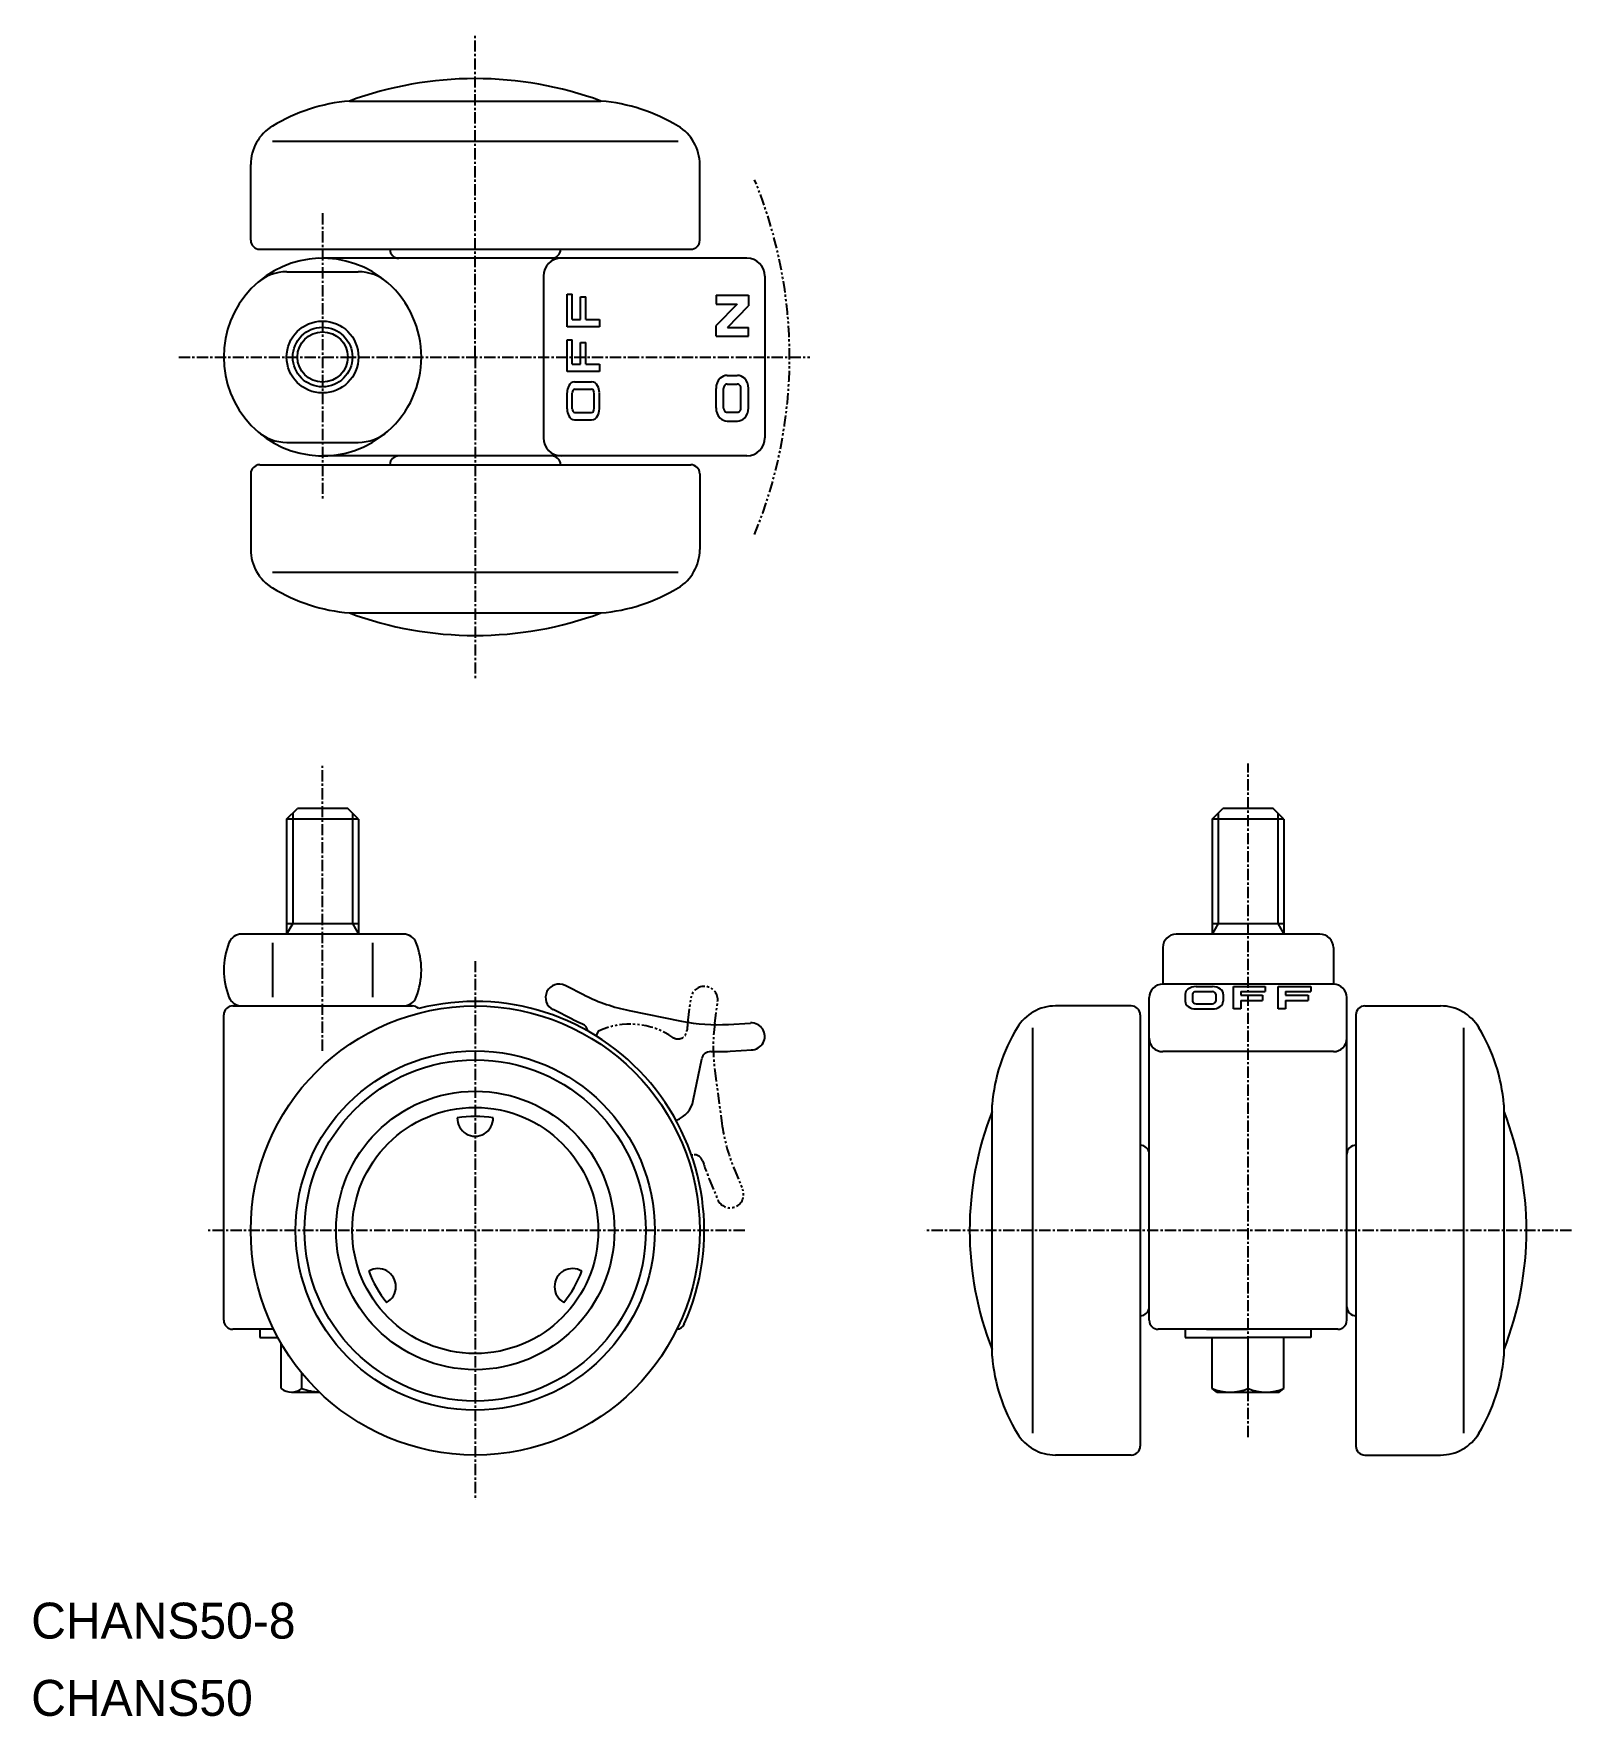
# Model space of a CAD drawing. Extents: x 0 to 171, y 0 to 187.
import ezdxf

# ---------------------------------------------------------------- set-up
doc = ezdxf.new("R2010")
doc.units = 0
doc.linetypes.add('CENTER', pattern=[2, 1.25, -0.25, 0.25, -0.25])
doc.linetypes.add('PHANTOM', pattern=[2.5, 1.25, -0.25, 0.25, -0.25, 0.25, -0.25])
doc.layers.get('0').update_dxf_attribs({"linetype": 'CONTINUOUS'})
doc.layers.add('CENTER', color=1, linetype='CENTER')

msp = doc.modelspace()

# ---------------------------------------------------------------- linework, layer by layer
at = {"color": 7, "linetype": 'CONTINUOUS'}
for p, q in [((35.44, 179.79), (63.44, 179.79)), ((72.02, 175.29), (26.86, 175.29)), ((24.44, 164.29), (24.44, 172.72)), ((74.44, 164.29), (74.44, 172.72)), ((25.44, 163.29), (73.44, 163.29)), ((79.68, 162.29), (32.44, 162.29)), ((28.47, 160.79), (36.41, 160.79)), ((57.03, 160.29), (57.03, 142.29)), ((81.68, 160.29), (81.68, 142.29)), ((59.66, 154.66), (59.66, 158.29)), ((59.66, 158.29), (60.24, 158.29)), ((60.24, 155.48), (60.24, 158.29)), ((61.17, 155.48), (61.17, 157.99)), ((61.17, 157.99), (61.75, 157.99)), ((61.75, 155.48), (61.75, 157.99)), ((76.26, 158.16), (76.26, 157.18)), ((76.26, 158.16), (79.86, 158.16)), ((79.86, 158.16), (79.86, 156.98)), ((78.6, 157.18), (76.26, 154.79)), ((76.26, 157.18), (78.6, 157.18)), ((77.52, 154.59), (79.86, 156.98)), ((63.26, 154.66), (59.66, 154.66)), ((60.24, 155.48), (61.17, 155.48)), ((61.75, 155.48), (63.26, 155.48)), ((63.26, 155.48), (63.26, 154.66)), ((76.26, 153.61), (76.26, 154.79)), ((77.52, 154.59), (79.86, 154.59)), ((79.86, 153.61), (79.86, 154.59)), ((59.66, 149.69), (59.66, 153.2)), ((59.66, 153.2), (60.24, 153.2)), ((60.24, 150.51), (60.24, 153.2)), ((61.17, 150.51), (61.17, 152.9)), ((61.17, 152.9), (61.75, 152.9)), ((61.75, 150.51), (61.75, 152.9)), ((76.26, 153.61), (79.86, 153.61)), ((60.24, 150.51), (61.17, 150.51)), ((61.75, 150.51), (63.26, 150.51)), ((63.26, 150.51), (63.26, 149.69)), ((63.26, 149.69), (59.66, 149.69)), ((60.51, 148.53), (62.4, 148.53)), ((77.49, 149.25), (78.62, 149.25)), ((77.49, 148.27), (78.62, 148.27)), ((59.66, 145.51), (59.66, 147.32)), ((60.24, 145.51), (60.24, 147.32)), ((60.51, 147.72), (62.4, 147.72)), ((62.68, 145.51), (62.68, 147.32)), ((63.26, 145.51), (63.26, 147.32)), ((76.26, 145.61), (76.26, 147.79)), ((77.09, 145.61), (77.09, 147.79)), ((79.02, 145.61), (79.02, 147.79)), ((79.86, 145.61), (79.86, 147.79)), ((60.51, 145.11), (62.4, 145.11)), ((60.51, 144.29), (62.4, 144.29)), ((77.49, 145.14), (78.62, 145.14)), ((77.49, 144.16), (78.62, 144.16)), ((28.47, 141.79), (36.41, 141.79)), ((25.44, 139.29), (73.44, 139.29)), ((79.68, 140.29), (32.44, 140.29)), ((24.44, 138.29), (24.44, 129.86)), ((74.44, 138.29), (74.44, 129.86)), ((72.02, 127.29), (26.86, 127.29)), ((35.44, 122.79), (63.44, 122.79)), ((28.44, 99.84), (29.64, 101.04)), ((28.44, 99.84), (28.44, 87.04)), ((36.44, 99.84), (28.44, 99.84)), ((35.24, 101.04), (29.64, 101.04)), ((36.44, 99.84), (35.24, 101.04)), ((36.44, 99.84), (36.44, 87.04)), ((131.49, 99.84), (132.69, 101.04)), ((131.49, 99.84), (131.49, 87.04)), ((139.49, 99.84), (131.49, 99.84)), ((138.29, 101.04), (132.69, 101.04)), ((139.49, 99.84), (138.29, 101.04)), ((139.49, 99.84), (139.49, 87.04)), ((28.44, 88.22), (36.44, 88.22)), ((131.49, 88.22), (139.49, 88.22)), ((41.46, 87.04), (23.43, 87.04)), ((143.49, 87.04), (127.49, 87.04)), ((26.88, 86.06), (26.88, 80.03)), ((38, 86.06), (38, 80.03)), ((125.99, 85.54), (125.99, 81.47)), ((144.99, 85.54), (144.99, 81.47)), ((61.65, 80.22), (59.44, 81.32)), ((144.99, 81.47), (125.99, 81.47)), ((129.7, 81.21), (131.52, 81.21)), ((129.7, 80.63), (131.52, 80.63)), ((133.88, 81.21), (137.4, 81.21)), ((133.88, 78.71), (133.88, 81.21)), ((134.7, 80.63), (137.4, 80.63)), ((134.7, 80.63), (134.7, 80.24)), ((137.4, 81.21), (137.4, 80.63)), ((138.85, 78.71), (138.85, 81.21)), ((138.85, 81.21), (142.49, 81.21)), ((139.67, 80.63), (142.49, 80.63)), ((139.67, 80.63), (139.67, 80.24)), ((142.49, 81.21), (142.49, 80.63)), ((22.44, 79.04), (42.44, 79.04)), ((122.49, 79.04), (114.06, 79.04)), ((124.49, 44.04), (124.49, 79.97)), ((128.49, 80.35), (128.49, 79.56)), ((129.3, 80.35), (129.3, 79.56)), ((129.7, 79.28), (131.52, 79.28)), ((129.7, 78.71), (131.52, 78.71)), ((131.91, 80.35), (131.91, 79.56)), ((132.73, 80.35), (132.73, 79.56)), ((134.7, 78.71), (133.88, 78.71)), ((134.7, 80.24), (137.09, 80.24)), ((134.7, 79.66), (137.09, 79.66)), ((134.7, 79.66), (134.7, 78.71)), ((137.09, 80.24), (137.09, 79.66)), ((139.67, 78.71), (138.85, 78.71)), ((139.67, 80.24), (142.18, 80.24)), ((139.67, 79.66), (142.18, 79.66)), ((139.67, 79.66), (139.67, 78.71)), ((142.18, 80.24), (142.18, 79.66)), ((146.49, 44.04), (146.49, 79.97)), ((148.49, 79.04), (156.92, 79.04)), ((21.44, 44.04), (21.44, 78.04)), ((60.31, 77.53), (58.1, 78.63)), ((66.59, 78.52), (72.41, 77.35)), ((77.62, 76.99), (80.09, 77.14)), ((123.49, 78.04), (123.49, 54.04)), ((147.49, 78.04), (147.49, 54.04)), ((111.49, 76.62), (111.49, 31.47)), ((159.49, 76.62), (159.49, 31.47)), ((73.72, 68.53), (74.66, 73.15)), ((77.81, 73.99), (80.28, 74.15)), ((144.99, 73.95), (125.99, 73.95)), ((106.99, 40.04), (106.99, 68.04)), ((163.99, 40.04), (163.99, 68.04)), ((71.86, 66.32), (71.8, 66.3)), ((123.49, 54.04), (123.49, 30.04)), ((147.49, 54.04), (147.49, 30.04)), ((26.99, 43.04), (22.44, 43.04)), ((25.44, 43.04), (25.44, 42.14)), ((25.44, 42.14), (27.45, 42.14)), ((27.19, 42.65), (27.19, 42.64)), ((27.82, 36.44), (27.82, 41.49)), ((145.49, 43.04), (125.49, 43.04)), ((128.49, 43.04), (128.49, 42.14)), ((128.49, 42.14), (135.49, 42.14)), ((130.87, 43.04), (135.49, 43.04)), ((131.49, 36.44), (131.49, 42.14)), ((140.11, 43.04), (135.49, 43.04)), ((142.49, 42.14), (135.49, 42.14)), ((135.49, 36.44), (135.49, 42.14)), ((139.49, 36.44), (139.49, 42.14)), ((142.49, 43.04), (142.49, 42.14)), ((30.13, 36.44), (30.13, 38.16)), ((28.98, 36.04), (32.09, 36.04)), ((132.02, 36.04), (131.49, 36.44)), ((132.02, 36.04), (138.95, 36.04)), ((138.95, 36.04), (139.49, 36.44)), ((122.49, 29.04), (114.06, 29.04)), ((148.49, 29.04), (156.92, 29.04))]:
    msp.add_line(p, q, dxfattribs=at)
at = {"color": 3, "linetype": 'CONTINUOUS'}
for p, q in [((29.12, 100.52), (29.12, 88.22)), ((35.76, 100.52), (35.76, 88.22)), ((132.16, 100.52), (132.16, 88.22)), ((138.81, 100.52), (138.81, 88.22)), ((29.12, 88.22), (28.44, 87.04)), ((35.76, 88.22), (36.44, 87.04)), ((132.16, 88.22), (131.49, 87.04)), ((138.81, 88.22), (139.49, 87.04))]:
    msp.add_line(p, q, dxfattribs=at)
at = {"color": 3, "linetype": 'PHANTOM'}
for p, q in [((73.14, 77.46), (73.46, 79.91)), ((76.11, 77.07), (76.43, 79.52)), ((63.16, 76.25), (62.85, 75.73)), ((76.12, 71.85), (76.9, 65.96)), ((73.51, 62.45), (73.67, 62.48)), ((78.26, 60.92), (79.21, 58.64)), ((75.49, 59.77), (76.44, 57.48))]:
    msp.add_line(p, q, dxfattribs=at)
at = {"color": 7, "linetype": 'CONTINUOUS'}
for centre, radius in [((32.44, 151.29), 4), ((32.44, 151.29), 2.8), ((49.44, 54.04), 25), ((49.44, 54.04), 20), ((49.44, 54.04), 19), ((49.44, 54.04), 15.5), ((49.44, 54.04), 13.7)]:
    msp.add_circle(centre, radius, dxfattribs=at)
at = {"color": 3, "linetype": 'CONTINUOUS'}
msp.add_circle((32.44, 151.29), 3.32, dxfattribs=at)
at = {"color": 7, "linetype": 'CONTINUOUS'}
for centre, radius, start, end in [((49.44, 141.84), 40.45, 69.7507, 110.2493), ((37.17, 159.87), 20, 94.9642, 121.0227), ((61.71, 159.87), 20, 58.9773, 85.0358), ((29.44, 172.72), 5, 121.0227, 180), ((69.44, 172.72), 5, 0, 58.9773), ((25.44, 164.29), 1, 180, 270), ((40.94, 163.29), 1, 180, 270), ((57.94, 163.29), 1, 270, 0), ((73.44, 164.29), 1, 270, 0), ((32.44, 151.29), 11, 48.5904, 311.4096), ((59.03, 160.29), 2, 90, 180), ((79.68, 160.29), 2, 0, 90), ((28.47, 155.79), 5, 90, 131.4096), ((36.41, 155.79), 5, 48.5904, 90), ((32.44, 151.29), 11, 311.4096, 48.5904), ((61.21, 147.34), 1.55, 150.9368, 180.6376), ((60.58, 147.73), 0.811, 94.3477, 153.1704), ((62.34, 147.73), 0.811, 26.8296, 85.6523), ((61.71, 147.34), 1.55, 359.3624, 29.0632), ((77.82, 147.82), 1.57, 135.3756, 180.8986), ((77.51, 148.12), 1.13, 90.8157, 134.9486), ((77.61, 147.8), 0.524, 144.7775, 180.4399), ((77.5, 147.88), 0.383, 91.5853, 145.583), ((78.61, 148.12), 1.13, 45.0514, 89.1843), ((78.61, 147.88), 0.383, 34.417, 88.4147), ((78.5, 147.8), 0.524, 359.5601, 35.2225), ((78.29, 147.82), 1.57, 359.1014, 44.6244), ((60.64, 147.34), 0.4, 107.6833, 181.7851), ((62.28, 147.34), 0.4, 358.2149, 72.3167), ((61.21, 145.49), 1.55, 179.3624, 209.0632), ((60.58, 145.1), 0.811, 206.8296, 265.6523), ((60.64, 145.49), 0.4, 178.2149, 252.3167), ((62.28, 145.49), 0.4, 287.6833, 1.7851), ((62.34, 145.1), 0.811, 274.3477, 333.1704), ((61.71, 145.49), 1.55, 330.9368, 0.6376), ((77.82, 145.59), 1.57, 179.1014, 224.6244), ((77.51, 145.29), 1.13, 225.0514, 269.1843), ((77.61, 145.61), 0.524, 179.5601, 215.2225), ((77.5, 145.52), 0.383, 214.417, 268.4147), ((78.61, 145.52), 0.383, 271.5853, 325.583), ((78.61, 145.29), 1.13, 270.8157, 314.9486), ((78.5, 145.61), 0.524, 324.7775, 0.4399), ((78.29, 145.59), 1.57, 315.3756, 0.8986), ((28.47, 146.79), 5, 228.5904, 270), ((36.41, 146.79), 5, 270, 311.4096), ((59.03, 142.29), 2, 180, 270), ((79.68, 142.29), 2, 270, 0), ((25.44, 138.29), 1, 90, 180), ((40.94, 139.29), 1, 90, 180), ((57.94, 139.29), 1, 0, 90), ((73.44, 138.29), 1, 0, 90), ((29.44, 129.86), 5, 180, 238.9773), ((69.44, 129.86), 5, 301.0227, 0), ((37.17, 142.72), 20, 238.9773, 265.0358), ((61.71, 142.72), 20, 274.9642, 301.0227), ((49.44, 160.74), 40.45, 249.7507, 290.2493), ((23.43, 85.54), 1.5, 90, 159.9761), ((41.46, 85.54), 1.5, 20.0239, 90), ((127.49, 85.54), 1.5, 90, 180), ((143.49, 85.54), 1.5, 0, 90), ((29.61, 83.04), 8.17, 158.3527, 201.6473), ((35.27, 83.04), 8.17, 338.3527, 21.6473), ((58.77, 79.97), 1.5, 63.5742, 243.5742), ((125.99, 79.97), 1.5, 90, 180), ((129.23, 80.32), 0.74, 126.5241, 177.5737), ((129.67, 79.73), 1.47, 88.8264, 126.7998), ((129.69, 80.13), 0.499, 89.2497, 120.1766), ((131.55, 79.73), 1.47, 53.2002, 91.1736), ((131.53, 80.15), 0.481, 56.1333, 91.1746), ((131.99, 80.32), 0.74, 2.4263, 53.4759), ((144.99, 79.97), 1.5, 0, 90), ((22.44, 78.04), 1, 90, 180), ((23.43, 80.54), 1.5, 200.0239, 270), ((41.46, 80.54), 1.5, 270, 339.9761), ((42.44, 78.04), 1, 45.2727, 90), ((49.44, 54.04), 25.5, 335.9105, 104.2949), ((70.55, 98.13), 20, 243.5742, 258.5742), ((114.06, 74.04), 5, 90, 148.9773), ((122.49, 78.04), 1, 0, 90), ((129.22, 79.59), 0.737, 182.0907, 236.881), ((129.66, 80.17), 1.46, 234.8436, 271.4283), ((129.55, 80.34), 0.25, 116.9752, 177.2914), ((129.55, 79.57), 0.242, 182.5829, 234.751), ((129.69, 79.76), 0.474, 233.7931, 271.3663), ((131.53, 79.76), 0.478, 268.673, 305.519), ((131.55, 80.17), 1.46, 268.5717, 305.1564), ((131.66, 80.34), 0.247, 2.8497, 58.0587), ((131.66, 79.57), 0.245, 304.8862, 357.2465), ((131.99, 79.59), 0.737, 303.119, 357.9093), ((148.49, 78.04), 1, 90, 180), ((156.92, 74.04), 5, 31.0227, 90), ((70.55, 98.13), 23, 243.5742, 246.5201), ((60.98, 76.11), 1, 8.1552, 66.3115), ((76.38, 96.95), 20, 258.5742, 273.5742), ((80.18, 75.65), 1.5, 270, 93.5742), ((126.91, 66.31), 20, 148.9773, 175.0358), ((125.99, 75.45), 1.5, 180, 270), ((144.99, 75.45), 1.5, 270, 0), ((144.06, 66.31), 20, 4.9642, 31.0227), ((75.64, 72.95), 1, 88.3473, 168.5742), ((76.38, 96.95), 23, 268.2285, 273.5742), ((70.78, 69.12), 3, 291, 348.5742), ((49.44, 54.04), 12.7, 80.9393, 99.0607), ((49.44, 66.54), 2, 178.8225, 1.1775), ((140.89, 54.04), 36.4, 158.6413, 201.3587), ((130.09, 54.04), 36.4, 338.6413, 21.3587), ((123.49, 62.54), 1, 0, 90), ((147.49, 62.54), 1, 90, 180), ((38.61, 47.79), 2, 298.8225, 121.1775), ((49.44, 54.04), 12.7, 200.9393, 219.0607), ((60.27, 47.79), 2, 58.8225, 241.1775), ((49.44, 54.04), 12.7, 320.9393, 339.0607), ((123.49, 45.54), 1, 270, 0), ((147.49, 45.54), 1, 180, 270), ((22.44, 44.04), 1, 180, 270), ((71.81, 44.04), 1, 274.9029, 335.9105), ((125.49, 44.04), 1, 180, 270), ((145.49, 44.04), 1, 270, 0), ((126.91, 41.77), 20, 184.9642, 211.0227), ((144.06, 41.77), 20, 328.9773, 355.0358), ((28.98, 37.92), 1.87, 231.9686, 308.0314), ((32.44, 42.94), 6.9, 250.446, 267.0172), ((133.49, 41.27), 5.22, 247.4931, 292.5069), ((137.49, 41.27), 5.22, 247.4931, 292.5069), ((114.06, 34.04), 5, 211.0227, 270), ((122.49, 30.04), 1, 270, 0), ((148.49, 30.04), 1, 180, 270), ((156.92, 34.04), 5, 270, 328.9773)]:
    msp.add_arc(centre, radius, start, end, dxfattribs=at)
at = {"color": 3, "linetype": 'PHANTOM'}
for centre, radius, start, end in [((32.44, 151.29), 52, 337.6568, 22.3042), ((74.94, 79.72), 1.5, 352.5742, 172.5742), ((66.68, 68.51), 8.5, 55.83, 114.4397), ((95.94, 74.49), 23, 172.5742, 175.5201), ((95.94, 74.49), 20, 172.5742, 187.5742), ((72.01, 76.37), 1, 235.83, 355.3115), ((96.73, 68.6), 20, 187.5742, 202.5742), ((73.8, 61.48), 1, 17.3473, 97.5742), ((96.73, 68.6), 23, 197.2285, 202.5742), ((77.82, 58.06), 1.5, 202.5742, 22.5742)]:
    msp.add_arc(centre, radius, start, end, dxfattribs=at)
at = {"layer": 'CENTER', "color": 1, "linetype": 'CENTER'}
for p, q in [((49.44, 151.29), (49.44, 187.29)), ((32.44, 167.29), (32.44, 135.29)), ((16.44, 151.29), (86.68, 151.29)), ((49.44, 151.29), (49.44, 115.29)), ((32.44, 74.04), (32.44, 106.04)), ((135.49, 31.04), (135.49, 106.04)), ((49.44, 84.04), (49.44, 24.04)), ((79.44, 54.04), (19.44, 54.04)), ((171.49, 54.04), (99.49, 54.04))]:
    msp.add_line(p, q, dxfattribs=at)

# ---------------------------------------------------------------- texts
at = {"color": 7, "linetype": 'CONTINUOUS'}
for s, p in [('CHANS50-8', (0, 8.6)), ('CHANS50', (0, 0))]:
    msp.add_text(s, height=4, dxfattribs=at).set_placement(p)

doc.saveas('drawing.dxf')
